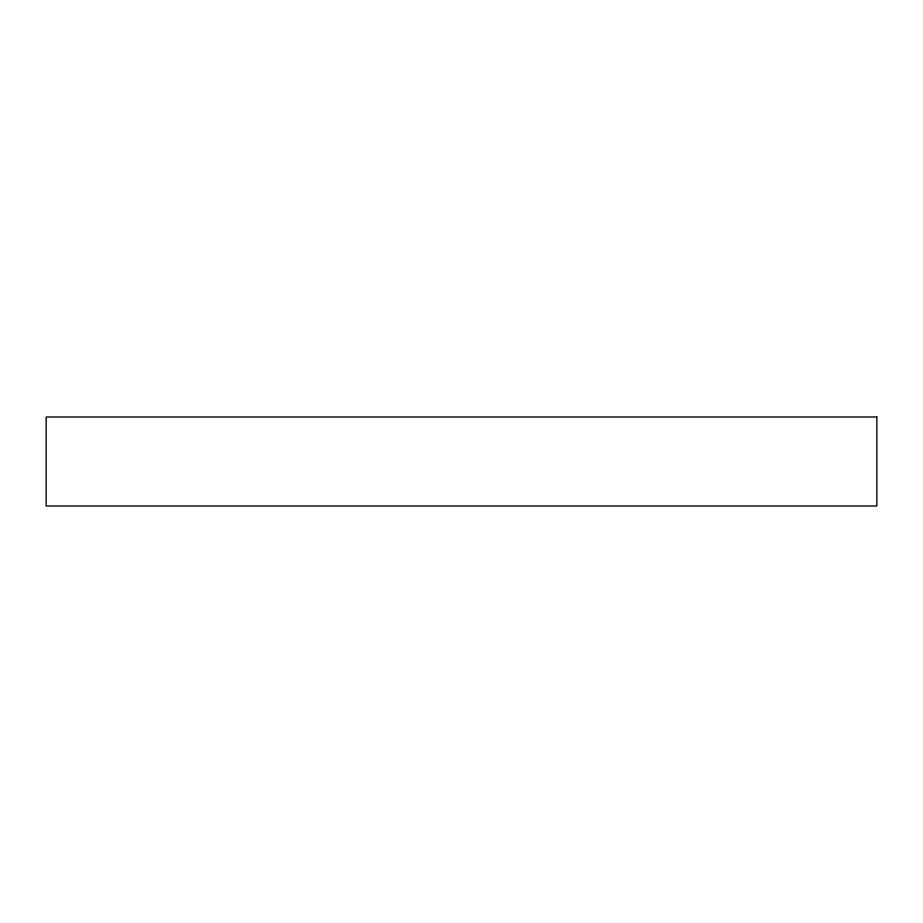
<?xml version="1.0" encoding="UTF-8"?>
<svg xmlns="http://www.w3.org/2000/svg" width="923" height="923" viewBox="0 0 923 923"><rect width="100%" height="100%" fill="white"/><g stroke="black" fill="none" stroke-linecap="round" stroke-linejoin="round"><path stroke-width="1.38" d="M876.85 417L46.15 417L46.15 506L876.85 506L876.85 417"/></g></svg>
